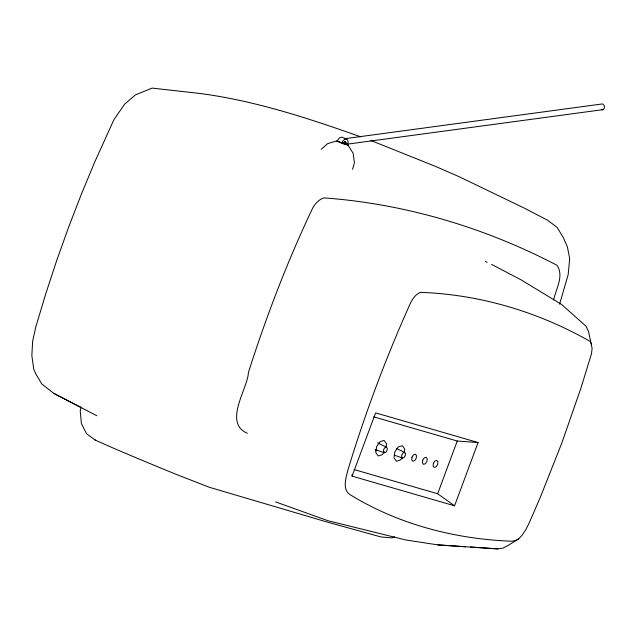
<?xml version="1.0" encoding="UTF-8"?>
<svg xmlns="http://www.w3.org/2000/svg" width="637" height="637" viewBox="0 0 637 637"><rect width="100%" height="100%" fill="white"/><g stroke="black" fill="none" stroke-linecap="round" stroke-linejoin="round"><path stroke-width="0.96" d="M352.086 476.142L375.615 412.88L478.084 442.54L454.563 505.802L352.086 476.142L352.126 474.358M352.532 169.331L354.443 162.849L353.129 153.278L348.001 145.148L345.947 144.336L346.13 142.712L345.453 141.82L344.314 142.186L343.375 143.596L336.822 140.912L327.649 143.636L321.144 149.337M386.054 447.58L386.508 443.655L384.055 440.422L379.915 441.752L376.507 446.848L375.822 452.74L378.274 455.973L382.415 454.651L384.366 451.737M404.264 452.859L404.718 448.926L402.273 445.701L398.125 447.023L394.717 452.119L394.04 458.011L396.485 461.244L400.633 459.922L402.09 457.732M343.797 142.632L343.892 144.01L344.713 144.519L345.206 142.043M81.066 407.123L80.23 410.961L81.432 423.701L86.568 433.789L95.351 440.143L113.975 448.4A415.555 22.47 20.4 0 0 176.632 474.541L209.438 487.305L326.717 521.926L380.99 536.959L392.034 537.899L394.653 536.8M553.657 299.908C555.862 288.959 564.302 276.052 557.009 265.295C484.892 227.6 405.498 203.888 324.257 197.9A19.214 11.275 -67.3 0 0 313.014 207.415C287.566 260.756 266.433 316.127 248.422 372.406C247.936 388.379 222.839 422.721 247.363 433.303M559.604 304.136L568.18 274.627L569.685 258.606L567.408 246.981L563.331 237.577L557.104 227.369L547.709 220.314L524.697 208.315L459.691 176.967L435.684 166.472L370.63 140.379M454.563 505.802L437.635 493.739L457.239 441.019L478.084 442.54M346.48 139.065L341.989 137.186L340.269 137.417L338.526 138.898L337.22 141.239L341.719 143.118L343.024 140.777L344.768 139.296L346.48 139.065L347.706 140.148L348.12 142.25L347.603 144.822L343.104 142.943L345.803 144.01M344.713 144.519L345.795 142.736M345.692 144.384L603.358 109.588L604.441 107.812L604.194 105.479L602.745 103.95L600.962 104.126L345.254 138.643M375.416 450.797L376.395 449.34M344.609 141.82L343.98 142.608L344.314 143.269M275.558 501.892L328.047 520.732L405.761 539.961L437.85 544.882L497.903 548.903L503.007 548.107L508.525 545.176L518.669 538.886L521.982 535.367L525.565 530.135L529.076 523.24L540.311 497.338L561.81 443.057L580.936 388.1L591.478 353.766L592.123 348.447L588.469 331.264L585.96 326.136L561.619 304.462L520.978 279.802L491.557 264.387M518.669 538.886L515.405 540.614L511.567 541.219C454.993 539.069 398.42 524.402 349.976 494.599C342.101 489.184 346.018 478.291 347.698 470.743C364.428 415.38 384.676 361.099 408.166 308.252C410.777 302.137 413.843 295.05 420.428 292.343C480.051 294.469 538.576 311.955 590.292 341.536L591.638 344.291M386.404 447.126L384.907 447.612L383.665 449.459L383.418 451.593L384.31 452.772L385.815 452.286L387.049 450.439L387.296 448.305L386.404 447.126L377.622 442.842M404.622 452.405L403.117 452.883L401.883 454.73L401.636 456.872L402.528 458.043L404.025 457.557L405.259 455.71L405.506 453.576L404.622 452.405L396.716 448.544M601.575 109.763L603.358 109.588M470.56 547.024L497.903 548.903M437.85 544.882L465.655 546.801M336.822 140.912L337.913 141.151M348.001 145.148L341.719 143.118M373.736 416.853L457.239 441.019M354.132 469.573L437.635 493.739M394.255 455.152L402.528 458.043M375.121 449.563L384.31 452.772M360.582 136.78C308.388 118.267 255.461 100.853 200.352 93.52L152.132 88.097L135.562 94.849L124.772 104.006L114.031 119.453L94.746 161.981L81.297 194.357L68.637 227.138L56.82 260.175L45.92 293.283L35.823 326.805L32.654 341.129L31.85 355.573L33.729 369.142L35.728 373.752L41.771 383.952L53.795 393.371L96.816 415.746M343.247 143.214L345.947 144.336M338.876 141.717L340.676 142.473M485.29 261.441L487.082 262.285M53.795 393.371L81.369 407.68M94.857 439.705L95.351 440.143M411.972 457.119L411.661 459.787L412.768 461.252L414.647 460.655L416.192 458.337L416.502 455.67L415.396 454.205L413.517 454.802L411.972 457.119M422.681 460.217L422.379 462.884L423.486 464.349L425.365 463.752L426.909 461.443L427.22 458.767L426.105 457.302L424.226 457.907L422.681 460.217M433.399 463.322L433.088 465.989L434.203 467.454L436.074 466.857L437.627 464.54L437.93 461.873L436.823 460.408L434.944 461.005L433.399 463.322M345.278 142.099L344.649 142.887L344.983 143.548L345.612 142.76L345.278 142.099"/></g></svg>
